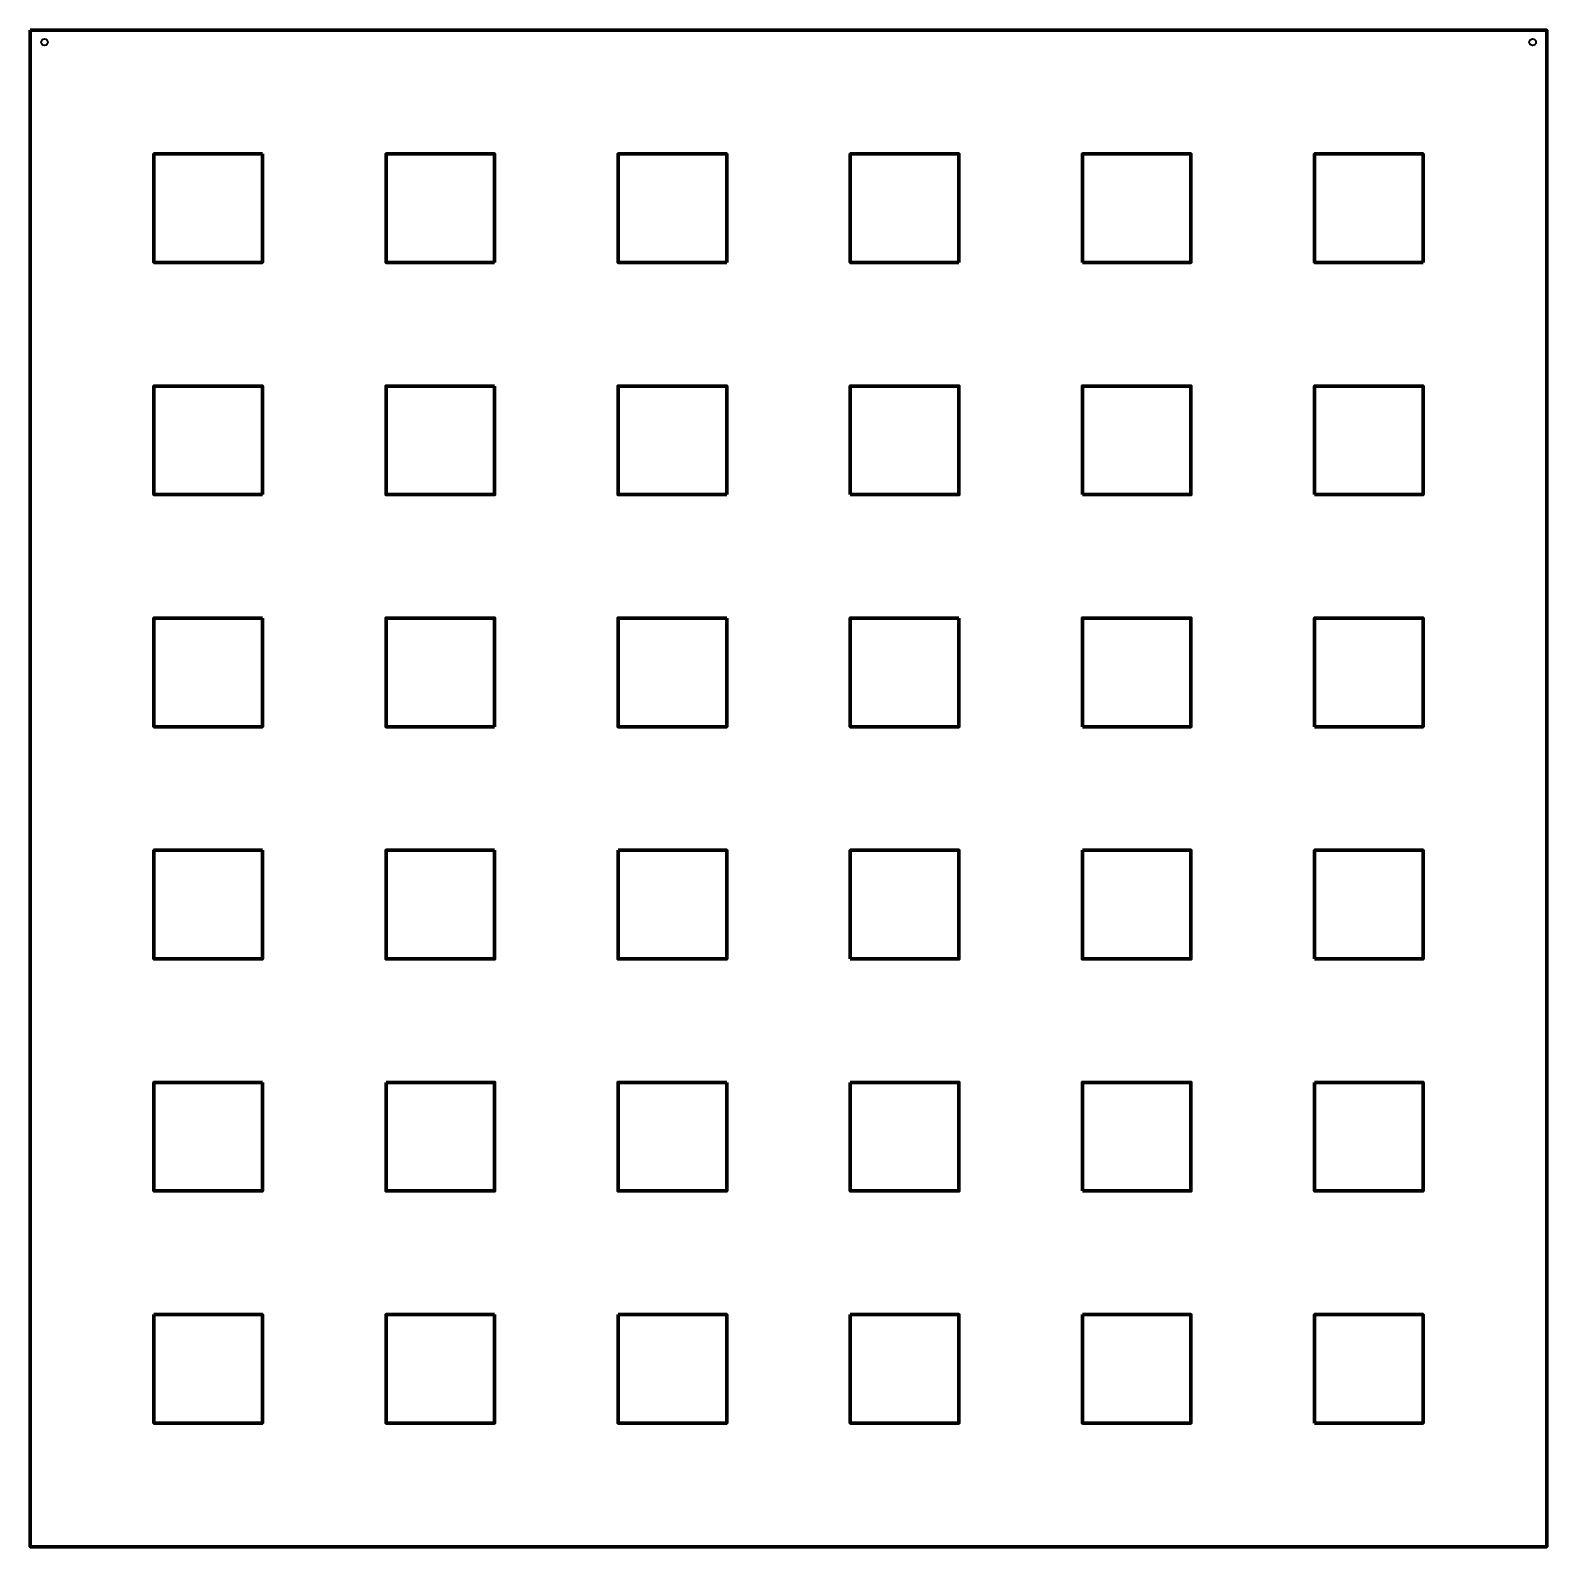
# Model space of a CAD drawing. Header units: inches. Extents: x 0 to 18, y -18 to 0.
import ezdxf

# ---------------------------------------------------------------- set-up
doc = ezdxf.new("R2010")
doc.units = ezdxf.units.IN
doc.header["$MEASUREMENT"] = 0
doc.layers.add('Layer 1', color=7, linetype='Continuous')

msp = doc.modelspace()

# ---------------------------------------------------------------- linework, layer by layer
at = {"layer": 'Layer 1', "color": 179, "lineweight": 106, "true_color": 0x231f20}
for points in [[(0, 0), (0, -18), (18, -18), (18, 0), (0, 0)], [(2.755, -1.467), (2.755, -2.755), (1.467, -2.755), (1.467, -1.467), (2.755, -1.467)], [(5.511, -2.755), (4.223, -2.755), (4.223, -1.467), (5.511, -1.467), (5.511, -2.755)], [(8.266, -2.755), (6.978, -2.755), (6.978, -1.467), (8.266, -1.467), (8.266, -2.755)], [(11.022, -2.755), (9.734, -2.755), (9.734, -1.467), (11.022, -1.467), (11.022, -2.755)], [(12.489, -2.755), (12.489, -1.467), (13.777, -1.467), (13.777, -2.755), (12.489, -2.755)], [(16.533, -2.755), (15.245, -2.755), (15.245, -1.467), (16.533, -1.467), (16.533, -2.755)], [(2.755, -5.511), (1.467, -5.511), (1.467, -4.223), (2.755, -4.223), (2.755, -5.511)], [(5.511, -4.223), (5.511, -5.511), (4.223, -5.511), (4.223, -4.223), (5.511, -4.223)], [(8.266, -5.511), (6.978, -5.511), (6.978, -4.223), (8.266, -4.223), (8.266, -5.511)], [(9.734, -5.511), (9.734, -4.223), (11.022, -4.223), (11.022, -5.511), (9.734, -5.511)], [(12.489, -5.511), (12.489, -4.223), (13.777, -4.223), (13.777, -5.511), (12.489, -5.511)], [(15.245, -5.511), (15.245, -4.223), (16.533, -4.223), (16.533, -5.511), (15.245, -5.511)], [(2.755, -6.978), (2.755, -8.266), (1.467, -8.266), (1.467, -6.978), (2.755, -6.978)], [(5.511, -8.266), (4.223, -8.266), (4.223, -6.978), (5.511, -6.978), (5.511, -8.266)], [(8.266, -6.978), (8.266, -8.266), (6.978, -8.266), (6.978, -6.978), (8.266, -6.978)], [(11.022, -6.978), (11.022, -8.266), (9.734, -8.266), (9.734, -6.978), (11.022, -6.978)], [(12.489, -8.266), (12.489, -6.978), (13.777, -6.978), (13.777, -8.266), (12.489, -8.266)], [(15.245, -8.266), (15.245, -6.978), (16.533, -6.978), (16.533, -8.266), (15.245, -8.266)], [(2.755, -9.734), (2.755, -11.022), (1.467, -11.022), (1.467, -9.734), (2.755, -9.734)], [(5.511, -9.734), (5.511, -11.022), (4.223, -11.022), (4.223, -9.734), (5.511, -9.734)], [(6.978, -9.734), (8.266, -9.734), (8.266, -11.022), (6.978, -11.022), (6.978, -9.734)], [(9.734, -11.022), (9.734, -9.734), (11.022, -9.734), (11.022, -11.022), (9.734, -11.022)], [(12.489, -9.734), (13.777, -9.734), (13.777, -11.022), (12.489, -11.022), (12.489, -9.734)], [(15.245, -11.022), (15.245, -9.734), (16.533, -9.734), (16.533, -11.022), (15.245, -11.022)], [(2.755, -12.489), (2.755, -13.777), (1.467, -13.777), (1.467, -12.489), (2.755, -12.489)], [(4.223, -12.489), (5.511, -12.489), (5.511, -13.777), (4.223, -13.777), (4.223, -12.489)], [(8.266, -12.489), (8.266, -13.777), (6.978, -13.777), (6.978, -12.489), (8.266, -12.489)], [(9.734, -12.489), (11.022, -12.489), (11.022, -13.777), (9.734, -13.777), (9.734, -12.489)], [(12.489, -13.777), (12.489, -12.489), (13.777, -12.489), (13.777, -13.777), (12.489, -13.777)], [(15.245, -12.489), (16.533, -12.489), (16.533, -13.777), (15.245, -13.777), (15.245, -12.489)], [(1.467, -15.245), (2.755, -15.245), (2.755, -16.533), (1.467, -16.533), (1.467, -15.245)], [(5.511, -15.245), (5.511, -16.533), (4.223, -16.533), (4.223, -15.245), (5.511, -15.245)], [(6.978, -15.245), (8.266, -15.245), (8.266, -16.533), (6.978, -16.533), (6.978, -15.245)], [(9.734, -15.245), (11.022, -15.245), (11.022, -16.533), (9.734, -16.533), (9.734, -15.245)], [(12.489, -15.245), (13.777, -15.245), (13.777, -16.533), (12.489, -16.533), (12.489, -15.245)], [(15.245, -16.533), (15.245, -15.245), (16.533, -15.245), (16.533, -16.533), (15.245, -16.533)]]:
    msp.add_lwpolyline(points, dxfattribs=at)
at = {"layer": 'Layer 1', "color": 179, "lineweight": 35, "true_color": 0x231f20}
for points in [[(0.14, -0.113), (0.125, -0.128), (0.125, -0.153), (0.14, -0.168), (0.155, -0.184), (0.18, -0.184), (0.196, -0.168), (0.211, -0.153), (0.211, -0.128), (0.196, -0.113), (0.18, -0.097), (0.155, -0.097), (0.14, -0.113)], [(17.806, -0.113), (17.79, -0.128), (17.79, -0.153), (17.806, -0.168), (17.821, -0.184), (17.846, -0.184), (17.861, -0.168), (17.877, -0.153), (17.877, -0.128), (17.861, -0.113), (17.846, -0.097), (17.821, -0.097), (17.806, -0.113)]]:
    msp.add_open_spline(points, degree=3, knots=[0, 0, 0, 0, 1, 1, 1, 2, 2, 2, 3, 3, 3, 4, 4, 4, 4], dxfattribs=at)

doc.saveas('drawing.dxf')
